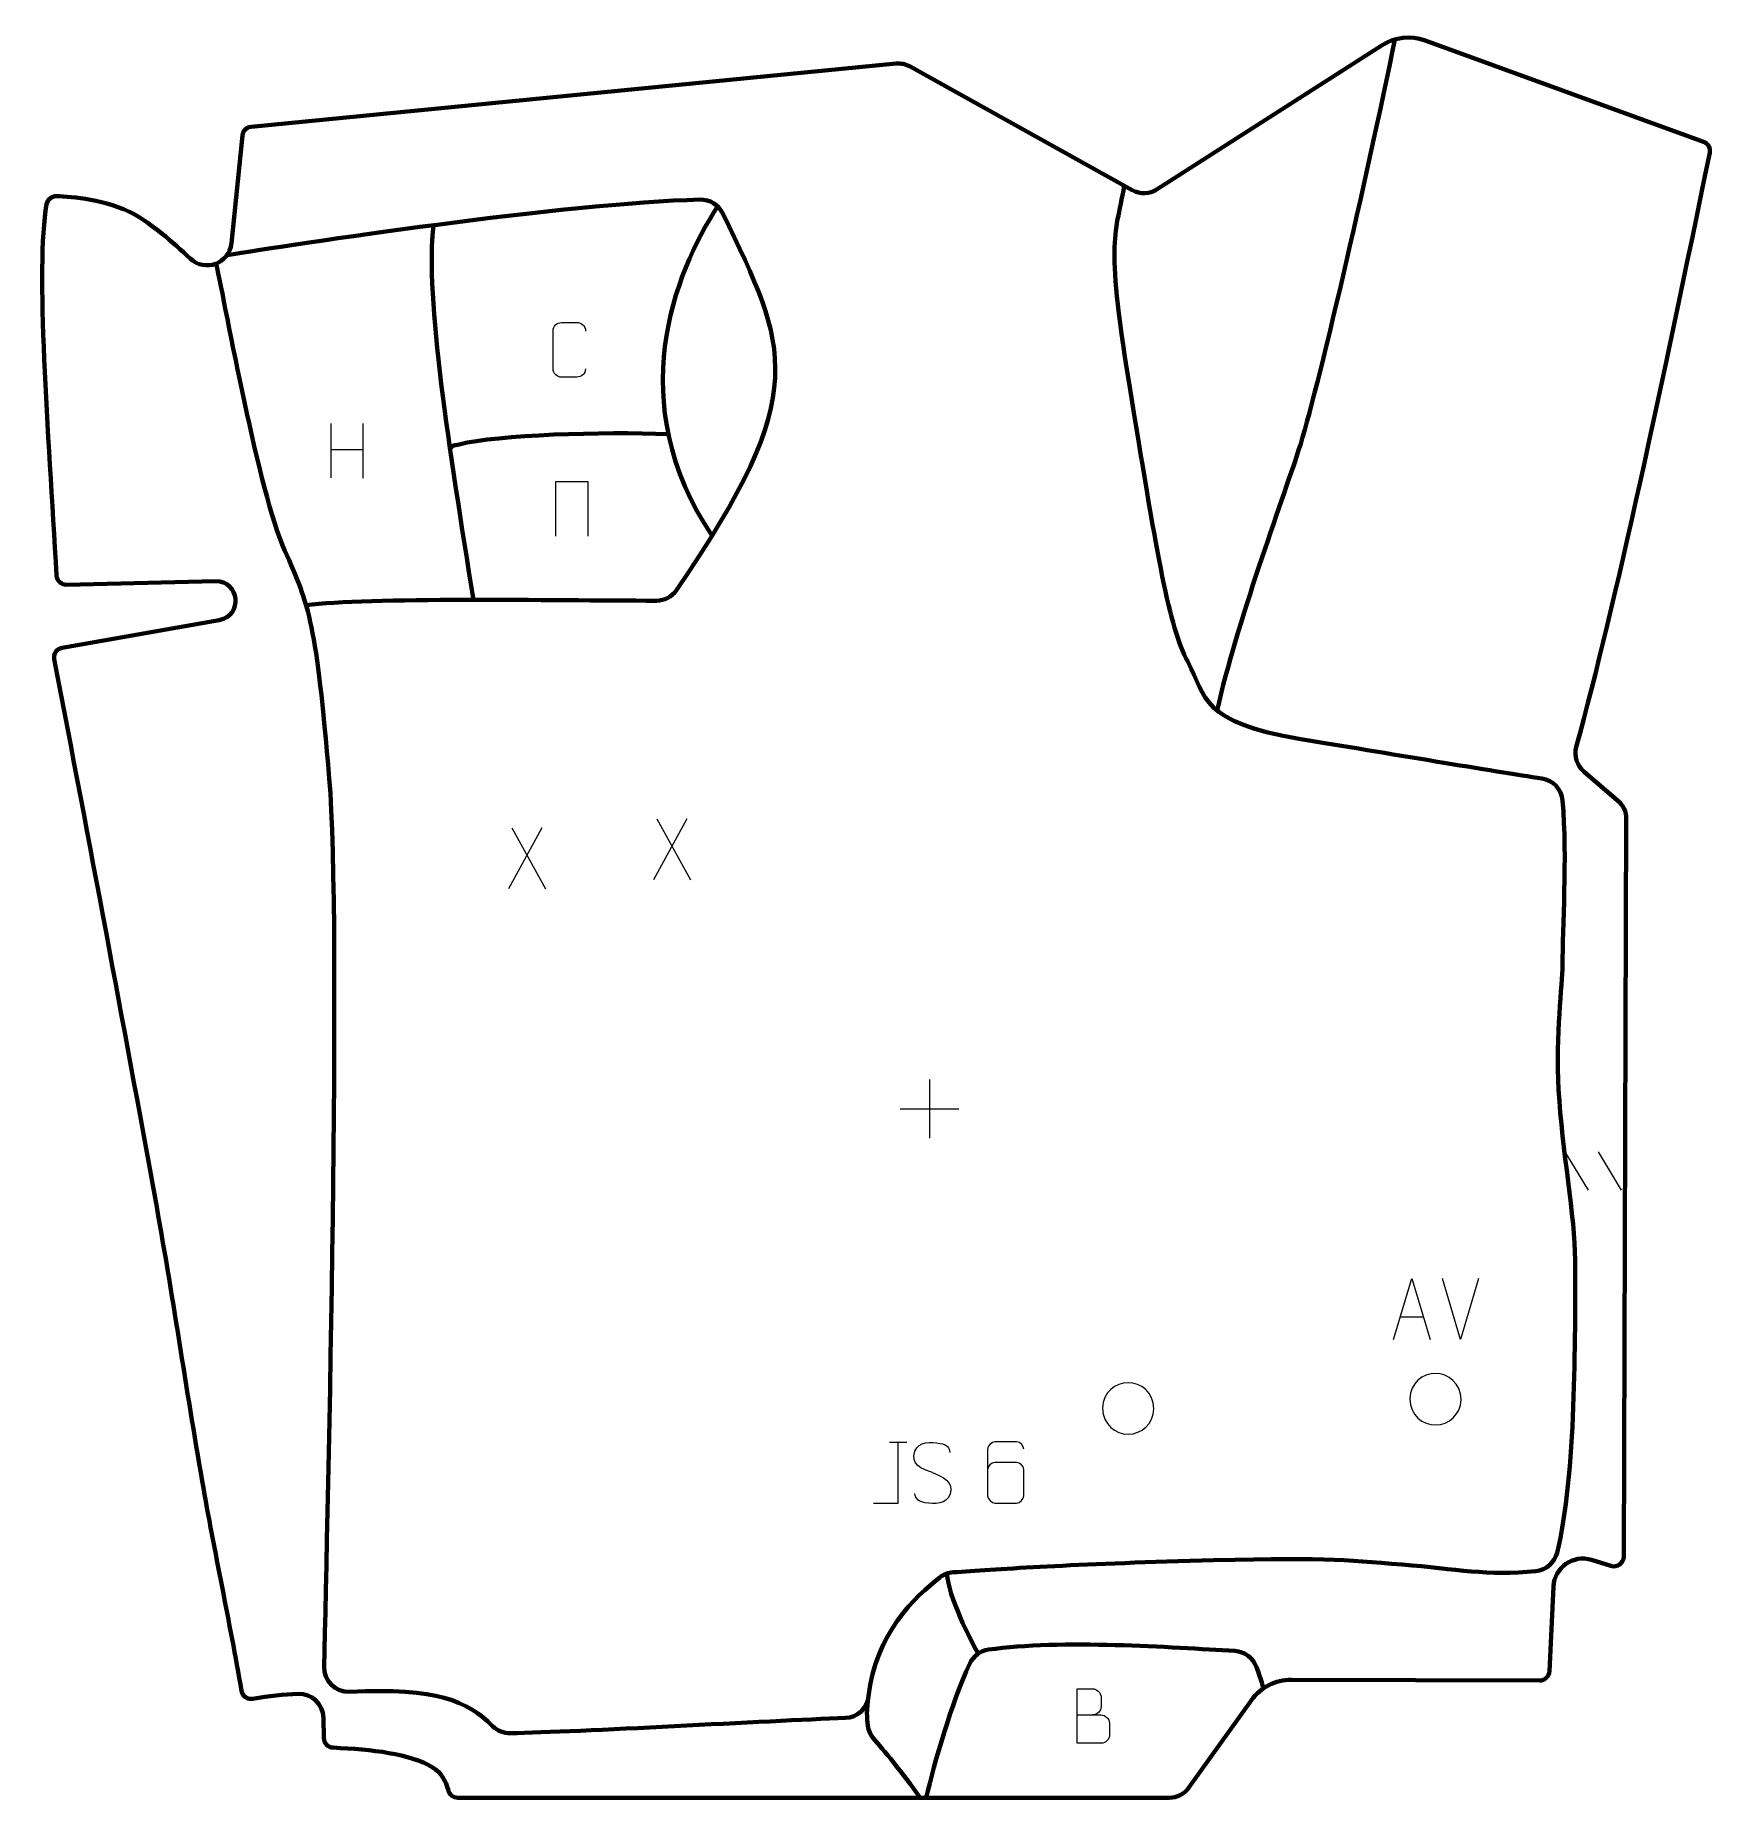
# Model space of a CAD drawing. Header units: millimetres. Extents: x -344 to 341, y -360 to 361.
import ezdxf

# ---------------------------------------------------------------- set-up
doc = ezdxf.new("R2010")
doc.units = ezdxf.units.MM
doc.header["$MEASUREMENT"] = 0
for name, color, linetype in [('layer 1', 7, 'Continuous'), ('layer 2', 7, 'Continuous'), ('layer 3', 7, 'Continuous')]:
    doc.layers.add(name, color=color, linetype=linetype)

msp = doc.modelspace()

# ---------------------------------------------------------------- linework, layer by layer
at = {"layer": 'layer 1', "color": 250, "lineweight": 9}
for points, knots in [([(-118.8303, 224.4868), (-118.9555, 222.4058), (-120.4577, 221.0806), (-122.3814, 221.0709), (-122.3814, 221.0709), (-124.47, 221.0712), (-126.5586, 221.0712), (-128.6469, 221.0709), (-128.6469, 221.0709), (-130.3711, 220.9765), (-132.1375, 222.6644), (-132.1275, 224.4712), (-132.1275, 224.4712), (-132.1271, 229.6394), (-132.1271, 234.8071), (-132.1275, 239.9745), (-132.1275, 239.9745), (-132.1237, 241.8896), (-130.5592, 243.4295), (-128.6313, 243.4174), (-128.6313, 243.4174), (-126.5483, 243.4174), (-124.4648, 243.4174), (-122.3814, 243.4174), (-122.3814, 243.4174), (-120.6379, 243.4492), (-118.8542, 242.1133), (-118.8303, 239.9299)], [0, 0, 0, 0, 0.125, 0.125, 0.125, 0.125, 0.25, 0.25, 0.25, 0.25, 0.375, 0.375, 0.375, 0.375, 0.5, 0.5, 0.5, 0.5, 0.625, 0.625, 0.625, 0.625, 0.75, 0.75, 0.75, 0.75, 1, 1, 1, 1]), ([(-130.9798, 155.9799), (-130.9798, 155.9799), (-130.9798, 178.3302), (-130.9798, 178.3302), (-130.9798, 178.3302), (-130.9798, 178.3302), (-117.8615, 178.3302), (-117.8615, 178.3302), (-117.8615, 178.3302), (-117.8615, 178.3302), (-117.8615, 155.9799), (-117.8615, 155.9799)], [0, 0, 0, 0, 0.25, 0.25, 0.25, 0.25, 0.5, 0.5, 0.5, 0.5, 1, 1, 1, 1]), ([(211.7148, -172.6042), (211.7148, -172.6042), (219.0858, -147.6507), (219.0858, -147.6507), (219.0858, -147.6507), (219.0858, -147.6507), (226.6557, -172.6042), (226.6557, -172.6042)], [0, 0, 0, 0, 0.33333333, 0.33333333, 0.33333333, 0.33333333, 1, 1, 1, 1]), ([(218.3261, -196.8908), (218.3968, -190.2504), (223.6708, -186.4044), (228.8261, -186.5014), (228.8261, -186.5014), (233.9814, -186.4044), (239.2554, -190.4678), (239.3261, -197.1082), (239.3261, -197.1082), (238.9559, -203.4375), (234.514, -207.4682), (228.8261, -207.4976), (228.8261, -207.4976), (223.6708, -207.5946), (218.3968, -203.5312), (218.3261, -196.8908)], [0, 0, 0, 0, 0.2, 0.2, 0.2, 0.2, 0.4, 0.4, 0.4, 0.4, 0.6, 0.6, 0.6, 0.6, 1, 1, 1, 1]), ([(92.6352, -200.6686), (92.7059, -194.0282), (97.9799, -190.1822), (103.1352, -190.2792), (103.1352, -190.2792), (108.2905, -190.1822), (113.5645, -194.2456), (113.6352, -200.886), (113.6352, -200.886), (113.265, -207.2153), (108.8231, -211.246), (103.1352, -211.2754), (103.1352, -211.2754), (97.9799, -211.3724), (92.7059, -207.309), (92.6352, -200.6686)], [0, 0, 0, 0, 0.2, 0.2, 0.2, 0.2, 0.4, 0.4, 0.4, 0.4, 0.6, 0.6, 0.6, 0.6, 1, 1, 1, 1]), ([(82.2034, -326.126), (85.4624, -326.1256), (88.7218, -326.1256), (91.9815, -326.126), (91.9815, -326.126), (93.7508, -326.1415), (95.4737, -327.6965), (95.4737, -329.5323), (95.4737, -329.5323), (95.4734, -330.5431), (95.4734, -333.2744), (95.4737, -334.2855), (95.4737, -334.2855), (95.4896, -335.9496), (94.1083, -337.7534), (92.0289, -337.7382), (92.0289, -337.7382), (88.7689, -337.7379), (85.5092, -337.7379), (82.2499, -337.7382), (82.2499, -337.7382), (82.2499, -330.2878), (82.2499, -322.8377), (82.2499, -315.3879), (82.2499, -315.3879), (84.376, -315.3879), (86.5024, -315.3879), (88.6289, -315.3879), (88.6289, -315.3879), (90.1344, -315.3721), (92.0124, -317.0833), (92.0283, -318.841), (92.0283, -318.841), (92.0279, -320.6916), (92.0279, -320.8223), (92.0283, -322.6732), (92.0283, -322.6732), (92.0437, -324.5238), (90.3828, -326.1415), (88.5824, -326.126)], [0, 0, 0, 0, 0.09090909, 0.09090909, 0.09090909, 0.09090909, 0.18181818, 0.18181818, 0.18181818, 0.18181818, 0.27272727, 0.27272727, 0.27272727, 0.27272727, 0.36363636, 0.36363636, 0.36363636, 0.36363636, 0.45454545, 0.45454545, 0.45454545, 0.45454545, 0.54545455, 0.54545455, 0.54545455, 0.54545455, 0.63636364, 0.63636364, 0.63636364, 0.63636364, 0.72727273, 0.72727273, 0.72727273, 0.72727273, 0.81818182, 0.81818182, 0.81818182, 0.81818182, 1, 1, 1, 1])]:
    msp.add_open_spline(points, degree=3, knots=knots, dxfattribs=at)
for points in [[(-223.0535, 202.1427), (-223.0535, 202.1427), (-223.0535, 179.95), (-223.0535, 179.95)], [(-209.9378, 202.1427), (-209.9378, 202.1427), (-209.9378, 179.7924), (-209.9378, 179.7924)], [(-223.036, 191.5003), (-223.036, 191.5003), (-209.9378, 191.5003), (-209.9378, 191.5003)], [(-136.6505, 36.7269), (-136.6505, 36.7269), (-150.3911, 11.8311), (-150.3911, 11.8311)], [(-148.9365, 36.7269), (-148.9365, 36.7269), (-135.1959, 11.7734), (-135.1959, 11.7734)], [(-77.3492, 40.3827), (-77.3492, 40.3827), (-91.0898, 15.4869), (-91.0898, 15.4869)], [(-89.6352, 40.3827), (-89.6352, 40.3827), (-75.8946, 15.4292), (-75.8946, 15.4292)], [(21.9079, -66.1843), (21.9079, -66.1843), (21.9079, -90.1622), (21.9079, -90.1622)], [(9.919, -78.1733), (9.919, -78.1733), (33.8969, -78.1733), (33.8969, -78.1733)], [(281.7885, -95.8305), (281.7885, -95.8305), (291.245, -111.5434), (291.245, -111.5434)], [(295.3488, -95.8305), (295.3488, -95.8305), (304.8054, -111.5434), (304.8054, -111.5434)], [(239.0743, -172.6115), (239.0743, -172.6115), (231.7525, -147.6579), (231.7525, -147.6579)], [(246.3962, -147.6579), (246.3962, -147.6579), (239.0744, -172.6115), (239.0744, -172.6115)], [(214.4374, -163.3548), (214.4374, -163.3548), (223.9331, -163.3548), (223.9331, -163.3548)]]:
    msp.add_open_spline(points, degree=3, dxfattribs=at)
at = {"layer": 'layer 2', "color": 230, "lineweight": 200}
msp.add_open_spline([(305.7993, -261.382), (305.7993, -261.382), (306.8632, 40.289), (306.8632, 40.289), (306.8632, 40.289), (306.8735, 43.2325), (305.5862, 46.0315), (303.3446, 47.9393), (303.3446, 47.9393), (303.3446, 47.9393), (289.5803, 59.654), (289.5803, 59.654), (289.5803, 59.654), (286.6237, 62.1704), (285.389, 66.1695), (286.418, 69.9131), (286.418, 69.9131), (302.6733, 129.0333), (321.6316, 218.4925), (341.0206, 312.7872), (341.0206, 312.7872), (341.4203, 314.7303), (340.3352, 316.6748), (338.4707, 317.3532), (338.4707, 317.3532), (338.4707, 317.3532), (224.5623, 358.8018), (224.5623, 358.8018), (224.5623, 358.8018), (218.7387, 360.9209), (212.2595, 360.203), (207.0412, 356.8601), (207.0412, 356.8601), (207.0412, 356.8601), (115.0259, 297.9176), (115.0259, 297.9176), (115.0259, 297.9176), (111.926, 295.9319), (107.9858, 295.8098), (104.7692, 297.5998), (104.7692, 297.5998), (104.7692, 297.5998), (14.0009, 348.1112), (14.0009, 348.1112), (14.0009, 348.1112), (12.224, 349.1001), (10.1881, 349.5234), (8.1642, 349.3254), (8.1642, 349.3254), (8.1642, 349.3254), (-255.6098, 323.5127), (-255.6098, 323.5127), (-255.6098, 323.5127), (-257.5042, 323.3275), (-259.0053, 321.8328), (-259.1993, 319.9391), (-259.1993, 319.9391), (-259.1993, 319.9391), (-263.718, 275.8161), (-263.718, 275.8161), (-263.718, 275.8161), (-264.5647, 267.5498), (-274.5321, 263.8671), (-280.5575, 269.5896), (-280.5575, 269.5896), (-287.7503, 276.4211), (-296.3718, 283.8312), (-303.4761, 287.6712), (-303.4761, 287.6712), (-314.9216, 293.8582), (-328.9156, 294.9483), (-335.2215, 295.1056), (-335.2215, 295.1056), (-337.1999, 295.155), (-338.9232, 293.7616), (-339.2664, 291.8125), (-339.2664, 291.8125), (-343.9326, 265.3026), (-338.6311, 199.9237), (-335.2208, 139.9448), (-335.2208, 139.9448), (-335.0984, 137.79), (-333.2907, 136.1203), (-331.1328, 136.1711), (-331.1328, 136.1711), (-331.1328, 136.1711), (-270.2384, 137.6048), (-270.2384, 137.6048), (-270.2384, 137.6048), (-260.3539, 137.8377), (-258.9199, 123.4527), (-268.6555, 121.7294), (-268.6555, 121.7294), (-268.6555, 121.7294), (-332.9369, 110.3517), (-332.9369, 110.3517), (-332.9369, 110.3517), (-335.1347, 109.9629), (-336.5881, 107.848), (-336.1669, 105.6562), (-336.1669, 105.6562), (-321.7016, 30.3734), (-307.9024, -43.1738), (-294.9205, -114.5915), (-294.9205, -114.5915), (-287.7753, -153.8994), (-282.2604, -192.5627), (-275.6352, -230.5153), (-275.6352, -230.5153), (-270.5714, -259.526), (-264.4088, -288.1215), (-259.5591, -316.2728), (-259.5591, -316.2728), (-259.1789, -318.4798), (-257.0682, -319.941), (-254.8673, -319.5272), (-254.8673, -319.5272), (-248.4103, -318.3129), (-242.2279, -317.6776), (-236.356, -317.4881), (-236.356, -317.4881), (-230.7894, -317.3086), (-226.1564, -321.7278), (-226.0505, -327.2961), (-226.0505, -327.2961), (-226.0505, -327.2961), (-225.8928, -335.5867), (-225.8928, -335.5867), (-225.8928, -335.5867), (-225.853, -337.6956), (-224.1826, -339.4066), (-222.0754, -339.5053), (-222.0754, -339.5053), (-206.3669, -340.2423), (-190.4852, -341.9773), (-181.5102, -347.5222), (-181.5102, -347.5222), (-177.6311, -349.9183), (-176.0834, -353.0263), (-174.9366, -357.073), (-174.9366, -357.073), (-174.4472, -358.7998), (-172.88, -359.9996), (-171.0847, -359.9996), (-171.0847, -359.9996), (-171.0847, -359.9996), (119.8621, -360), (119.8621, -360), (119.8621, -360), (123.09, -360), (126.1197, -358.4417), (127.9968, -355.816), (127.9968, -355.816), (127.9968, -355.816), (153.5499, -320.0768), (153.5499, -320.0768), (153.5499, -320.0768), (157.3193, -314.8049), (163.4097, -311.686), (169.8906, -311.7093), (169.8906, -311.7093), (169.8906, -311.7093), (271.3904, -312.0716), (271.3904, -312.0716), (271.3904, -312.0716), (273.5296, -312.0793), (275.2963, -310.4026), (275.4001, -308.2658), (275.4001, -308.2658), (275.4001, -308.2658), (277.0846, -273.586), (277.0846, -273.586), (277.0846, -273.586), (277.4652, -265.7508), (285.1381, -260.3815), (292.6297, -262.7084), (292.6297, -262.7084), (292.6297, -262.7084), (300.6127, -265.1878), (300.6127, -265.1878), (300.6127, -265.1878), (303.1813, -265.9857), (305.7897, -264.0719), (305.7993, -261.382)], degree=3, knots=[0, 0, 0, 0, 0.0212766, 0.0212766, 0.0212766, 0.0212766, 0.04255319, 0.04255319, 0.04255319, 0.04255319, 0.06382979, 0.06382979, 0.06382979, 0.06382979, 0.08510638, 0.08510638, 0.08510638, 0.08510638, 0.10638298, 0.10638298, 0.10638298, 0.10638298, 0.12765957, 0.12765957, 0.12765957, 0.12765957, 0.14893617, 0.14893617, 0.14893617, 0.14893617, 0.17021277, 0.17021277, 0.17021277, 0.17021277, 0.19148936, 0.19148936, 0.19148936, 0.19148936, 0.21276596, 0.21276596, 0.21276596, 0.21276596, 0.23404255, 0.23404255, 0.23404255, 0.23404255, 0.25531915, 0.25531915, 0.25531915, 0.25531915, 0.27659574, 0.27659574, 0.27659574, 0.27659574, 0.29787234, 0.29787234, 0.29787234, 0.29787234, 0.31914894, 0.31914894, 0.31914894, 0.31914894, 0.34042553, 0.34042553, 0.34042553, 0.34042553, 0.36170213, 0.36170213, 0.36170213, 0.36170213, 0.38297872, 0.38297872, 0.38297872, 0.38297872, 0.40425532, 0.40425532, 0.40425532, 0.40425532, 0.42553191, 0.42553191, 0.42553191, 0.42553191, 0.44680851, 0.44680851, 0.44680851, 0.44680851, 0.46808511, 0.46808511, 0.46808511, 0.46808511, 0.4893617, 0.4893617, 0.4893617, 0.4893617, 0.5106383, 0.5106383, 0.5106383, 0.5106383, 0.53191489, 0.53191489, 0.53191489, 0.53191489, 0.55319149, 0.55319149, 0.55319149, 0.55319149, 0.57446809, 0.57446809, 0.57446809, 0.57446809, 0.59574468, 0.59574468, 0.59574468, 0.59574468, 0.61702128, 0.61702128, 0.61702128, 0.61702128, 0.63829787, 0.63829787, 0.63829787, 0.63829787, 0.65957447, 0.65957447, 0.65957447, 0.65957447, 0.68085106, 0.68085106, 0.68085106, 0.68085106, 0.70212766, 0.70212766, 0.70212766, 0.70212766, 0.72340426, 0.72340426, 0.72340426, 0.72340426, 0.74468085, 0.74468085, 0.74468085, 0.74468085, 0.76595745, 0.76595745, 0.76595745, 0.76595745, 0.78723404, 0.78723404, 0.78723404, 0.78723404, 0.80851064, 0.80851064, 0.80851064, 0.80851064, 0.82978723, 0.82978723, 0.82978723, 0.82978723, 0.85106383, 0.85106383, 0.85106383, 0.85106383, 0.87234043, 0.87234043, 0.87234043, 0.87234043, 0.89361702, 0.89361702, 0.89361702, 0.89361702, 0.91489362, 0.91489362, 0.91489362, 0.91489362, 0.93617021, 0.93617021, 0.93617021, 0.93617021, 0.95744681, 0.95744681, 0.95744681, 0.95744681, 1, 1, 1, 1], dxfattribs=at)
at = {"layer": 'layer 3', "color": 142, "lineweight": 200}
for points, knots in [([(212.2093, 359.2079), (200.8541, 303.0291), (180.1594, 213.7002), (172.9878, 191.5872), (172.9878, 191.5872), (165.8158, 169.4744), (147.6294, 120.8914), (139.4922, 84.7172)], [0, 0, 0, 0, 0.33333333, 0.33333333, 0.33333333, 0.33333333, 1, 1, 1, 1]), ([(101.5486, 299.392), (97.5879, 277.1425), (93.7031, 278.338), (104.4607, 212.5967), (104.4607, 212.5967), (115.2183, 146.8556), (119.7007, 119.3639), (127.47, 104.7216), (127.47, 104.7216), (135.2395, 90.0795), (132.55, 79.9196), (173.7876, 73.0464), (173.7876, 73.0464), (207.6066, 67.4101), (253.9556, 59.6941), (272.3396, 56.9354), (272.3396, 56.9354), (276.914, 56.2492), (280.4362, 52.5147), (280.8151, 47.9046), (280.8151, 47.9046), (282.7723, 24.0847), (280.7664, -4.3814), (280.7664, -19.3896), (280.7664, -19.3896), (280.7664, -27.4114), (277.9565, -47.7021), (279.1958, -70.3863), (279.1958, -70.3863), (280.542, -95.0227), (285.9459, -122.4822), (285.9459, -140.114), (285.9459, -140.114), (285.9459, -171.6044), (286.3904, -228.5431), (278.5499, -259.7808), (278.5499, -259.7808), (277.531, -263.8413), (274.0696, -266.8248), (269.9061, -267.2633), (269.9061, -267.2633), (250.1174, -269.3482), (237.3123, -266.4194), (215.2245, -264.6234), (215.2245, -264.6234), (190.7209, -262.6313), (183.0512, -261.6354), (128.3667, -263.1294), (128.3667, -263.1294), (76.7398, -264.5398), (48.8171, -266.6127), (31.5236, -267.7847), (31.5236, -267.7847), (29.5448, -267.9187), (27.6525, -268.6352), (26.0855, -269.8509), (26.0855, -269.8509), (16.0705, -277.6208), (-0.3263, -293.1081), (-3.0402, -318.4548), (-3.0402, -318.4548), (-3.5672, -323.3775), (-7.6482, -327.1582), (-12.5955, -327.3441), (-12.5955, -327.3441), (-43.9998, -328.5252), (-121.9608, -333.0909), (-149.6062, -333.6045), (-149.6062, -333.6045), (-152.3202, -333.655), (-154.9296, -332.5931), (-156.8558, -330.6804), (-156.8558, -330.6804), (-167.3397, -320.2713), (-179.5902, -315.1031), (-215.358, -316.6151), (-215.358, -316.6151), (-221.1358, -316.8592), (-225.9198, -312.1708), (-225.7833, -306.3895), (-225.7833, -306.3895), (-224.2773, -242.7067), (-218.6272, -2.2083), (-223.6468, 56.91), (-223.6468, 56.91), (-229.0256, 120.2604), (-231.6155, 127.2331), (-241.9747, 150.3421), (-241.9747, 150.3421), (-252.3338, 173.4508), (-265.941, 249.339), (-269.8949, 267.5736)], [0, 0, 0, 0, 0.04166667, 0.04166667, 0.04166667, 0.04166667, 0.08333333, 0.08333333, 0.08333333, 0.08333333, 0.125, 0.125, 0.125, 0.125, 0.16666667, 0.16666667, 0.16666667, 0.16666667, 0.20833333, 0.20833333, 0.20833333, 0.20833333, 0.25, 0.25, 0.25, 0.25, 0.29166667, 0.29166667, 0.29166667, 0.29166667, 0.33333333, 0.33333333, 0.33333333, 0.33333333, 0.375, 0.375, 0.375, 0.375, 0.41666667, 0.41666667, 0.41666667, 0.41666667, 0.45833333, 0.45833333, 0.45833333, 0.45833333, 0.5, 0.5, 0.5, 0.5, 0.54166667, 0.54166667, 0.54166667, 0.54166667, 0.58333333, 0.58333333, 0.58333333, 0.58333333, 0.625, 0.625, 0.625, 0.625, 0.66666667, 0.66666667, 0.66666667, 0.66666667, 0.70833333, 0.70833333, 0.70833333, 0.70833333, 0.75, 0.75, 0.75, 0.75, 0.79166667, 0.79166667, 0.79166667, 0.79166667, 0.83333333, 0.83333333, 0.83333333, 0.83333333, 0.875, 0.875, 0.875, 0.875, 0.91666667, 0.91666667, 0.91666667, 0.91666667, 1, 1, 1, 1]), ([(-265.5264, 270.9891), (-239.0818, 275.2726), (-127.0576, 292.3458), (-71.9879, 293.6925), (-71.9879, 293.6925), (-68.0516, 293.7888), (-64.4212, 291.5772), (-62.7141, 288.029), (-62.7141, 288.029), (-36.1088, 232.741), (-25.9498, 215.4404), (-81.5923, 133.9882), (-81.5923, 133.9882), (-83.4595, 131.2549), (-86.5615, 129.6222), (-89.8716, 129.6311), (-89.8716, 129.6311), (-132.5824, 129.7421), (-208.3136, 131.0344), (-233.1802, 127.8082)], [0, 0, 0, 0, 0.16666667, 0.16666667, 0.16666667, 0.16666667, 0.33333333, 0.33333333, 0.33333333, 0.33333333, 0.5, 0.5, 0.5, 0.5, 0.66666667, 0.66666667, 0.66666667, 0.66666667, 1, 1, 1, 1]), ([(-84.9742, 197.7591), (-111.7782, 198.8417), (-154.852, 197.5058), (-170.4977, 193.5716), (-170.4977, 193.5716), (-172.8451, 192.9814), (-172.8869, 193.6974), (-174.2582, 191.7028)], [0, 0, 0, 0, 0.33333333, 0.33333333, 0.33333333, 0.33333333, 1, 1, 1, 1]), ([(158.4382, -315.2655), (158.4382, -315.2655), (157.5193, -311.8199), (155.5934, -306.5254), (155.5934, -306.5254), (154.225, -302.7645), (150.7516, -300.1754), (146.756, -299.9514), (146.756, -299.9514), (120.9309, -298.505), (75.6043, -295.19), (46.0041, -299.4156), (46.0041, -299.4156), (42.6361, -299.8964), (39.7486, -302.0476), (38.3181, -305.1341), (38.3181, -305.1341), (30.6487, -321.6843), (24.0147, -345.4111), (20.4915, -359.9999)], [0, 0, 0, 0, 0.16666667, 0.16666667, 0.16666667, 0.16666667, 0.33333333, 0.33333333, 0.33333333, 0.33333333, 0.5, 0.5, 0.5, 0.5, 0.66666667, 0.66666667, 0.66666667, 0.66666667, 1, 1, 1, 1]), ([(18.0013, -359.9998), (10.9577, -349.7929), (2.7564, -340.1398), (-1.0212, -335.7827), (-1.0212, -335.7827), (-2.293, -334.3158), (-3.111, -332.5092), (-3.3721, -330.5852), (-3.3721, -330.5852), (-3.8201, -327.2888), (-3.9704, -324.0902), (-3.0402, -318.4549)], [0, 0, 0, 0, 0.25, 0.25, 0.25, 0.25, 0.5, 0.5, 0.5, 0.5, 1, 1, 1, 1])]:
    msp.add_open_spline(points, degree=3, knots=knots, dxfattribs=at)
for points in [[(-64.8086, 290.9148), (-82.6024, 263.3967), (-103.7193, 210.6991), (-67.0636, 156.2161)], [(-181.0435, 283.2391), (-184.5501, 253.2892), (-174.4825, 191.3215), (-164.6792, 129.9773)], [(41.7749, -301.0605), (38.5205, -295.2362), (29.5801, -277.858), (29.0033, -268.2857)]]:
    msp.add_open_spline(points, degree=3, dxfattribs=at)
at = {"layer": 'layer 3', "color": 250, "lineweight": 9}
for points, knots in [([(-0.9926, -239.4559), (-0.9926, -239.4559), (9.0294, -239.4559), (9.0294, -239.4559), (9.0294, -239.4559), (9.0294, -239.4559), (9.0294, -214.5023), (9.0294, -214.5023)], [0, 0, 0, 0, 0.33333333, 0.33333333, 0.33333333, 0.33333333, 1, 1, 1, 1]), ([(23.0294, -226.9791), (18.7811, -225.5087), (13.873, -223.7129), (15.8781, -218.1926), (15.8781, -218.1926), (17.3816, -214.0527), (22.5952, -214.4412), (26.1988, -215.0423), (26.1988, -215.0423), (29.0594, -215.5195), (29.9241, -216.7327), (30.2347, -218.8168)], [0, 0, 0, 0, 0.25, 0.25, 0.25, 0.25, 0.5, 0.5, 0.5, 0.5, 1, 1, 1, 1]), ([(60.4593, -217.4384), (60.4352, -216.0989), (59.079, -214.4457), (57.5071, -214.48), (57.5071, -214.48), (54.5223, -214.4803), (51.5371, -214.4803), (48.5517, -214.48), (48.5517, -214.48), (47.3326, -214.4651), (45.6044, -215.9027), (45.5994, -217.4384), (45.5994, -217.4384), (45.5997, -223.7989), (45.5997, -230.1597), (45.5994, -236.5204), (45.5994, -236.5204), (45.6041, -237.6833), (47.3326, -239.4544), (48.5517, -239.4788), (48.5517, -239.4788), (51.5371, -239.4785), (54.5223, -239.4785), (57.5071, -239.4788), (57.5071, -239.4788), (58.7852, -239.435), (60.4549, -237.8205), (60.4593, -236.5204), (60.4593, -236.5204), (60.4593, -232.9371), (60.4593, -229.354), (60.4593, -225.7713), (60.4593, -225.7713), (60.4208, -224.2931), (58.8381, -222.8602), (57.5071, -222.8622), (57.5071, -222.8622), (54.5223, -222.8619), (51.5371, -222.8619), (48.5517, -222.8622), (48.5517, -222.8622), (47.2222, -222.8572), (45.5792, -224.3645), (45.6209, -225.793)], [0, 0, 0, 0, 0.08333333, 0.08333333, 0.08333333, 0.08333333, 0.16666667, 0.16666667, 0.16666667, 0.16666667, 0.25, 0.25, 0.25, 0.25, 0.33333333, 0.33333333, 0.33333333, 0.33333333, 0.41666667, 0.41666667, 0.41666667, 0.41666667, 0.5, 0.5, 0.5, 0.5, 0.58333333, 0.58333333, 0.58333333, 0.58333333, 0.66666667, 0.66666667, 0.66666667, 0.66666667, 0.75, 0.75, 0.75, 0.75, 0.83333333, 0.83333333, 0.83333333, 0.83333333, 1, 1, 1, 1]), ([(23.0294, -226.9792), (27.048, -228.6259), (32.0775, -230.5142), (30.2435, -235.8745), (30.2435, -235.8745), (28.7837, -240.1409), (23.8729, -239.8842), (20.1468, -239.3295), (20.1468, -239.3295), (17.3968, -238.9197), (16.1759, -237.7062), (15.7979, -235.594)], [0, 0, 0, 0, 0.25, 0.25, 0.25, 0.25, 0.5, 0.5, 0.5, 0.5, 1, 1, 1, 1])]:
    msp.add_open_spline(points, degree=3, knots=knots, dxfattribs=at)
msp.add_open_spline([(5.4453, -214.5023), (5.4453, -214.5023), (12.6135, -214.5023), (12.6135, -214.5023)], degree=3, dxfattribs=at)

doc.saveas('drawing.dxf')
